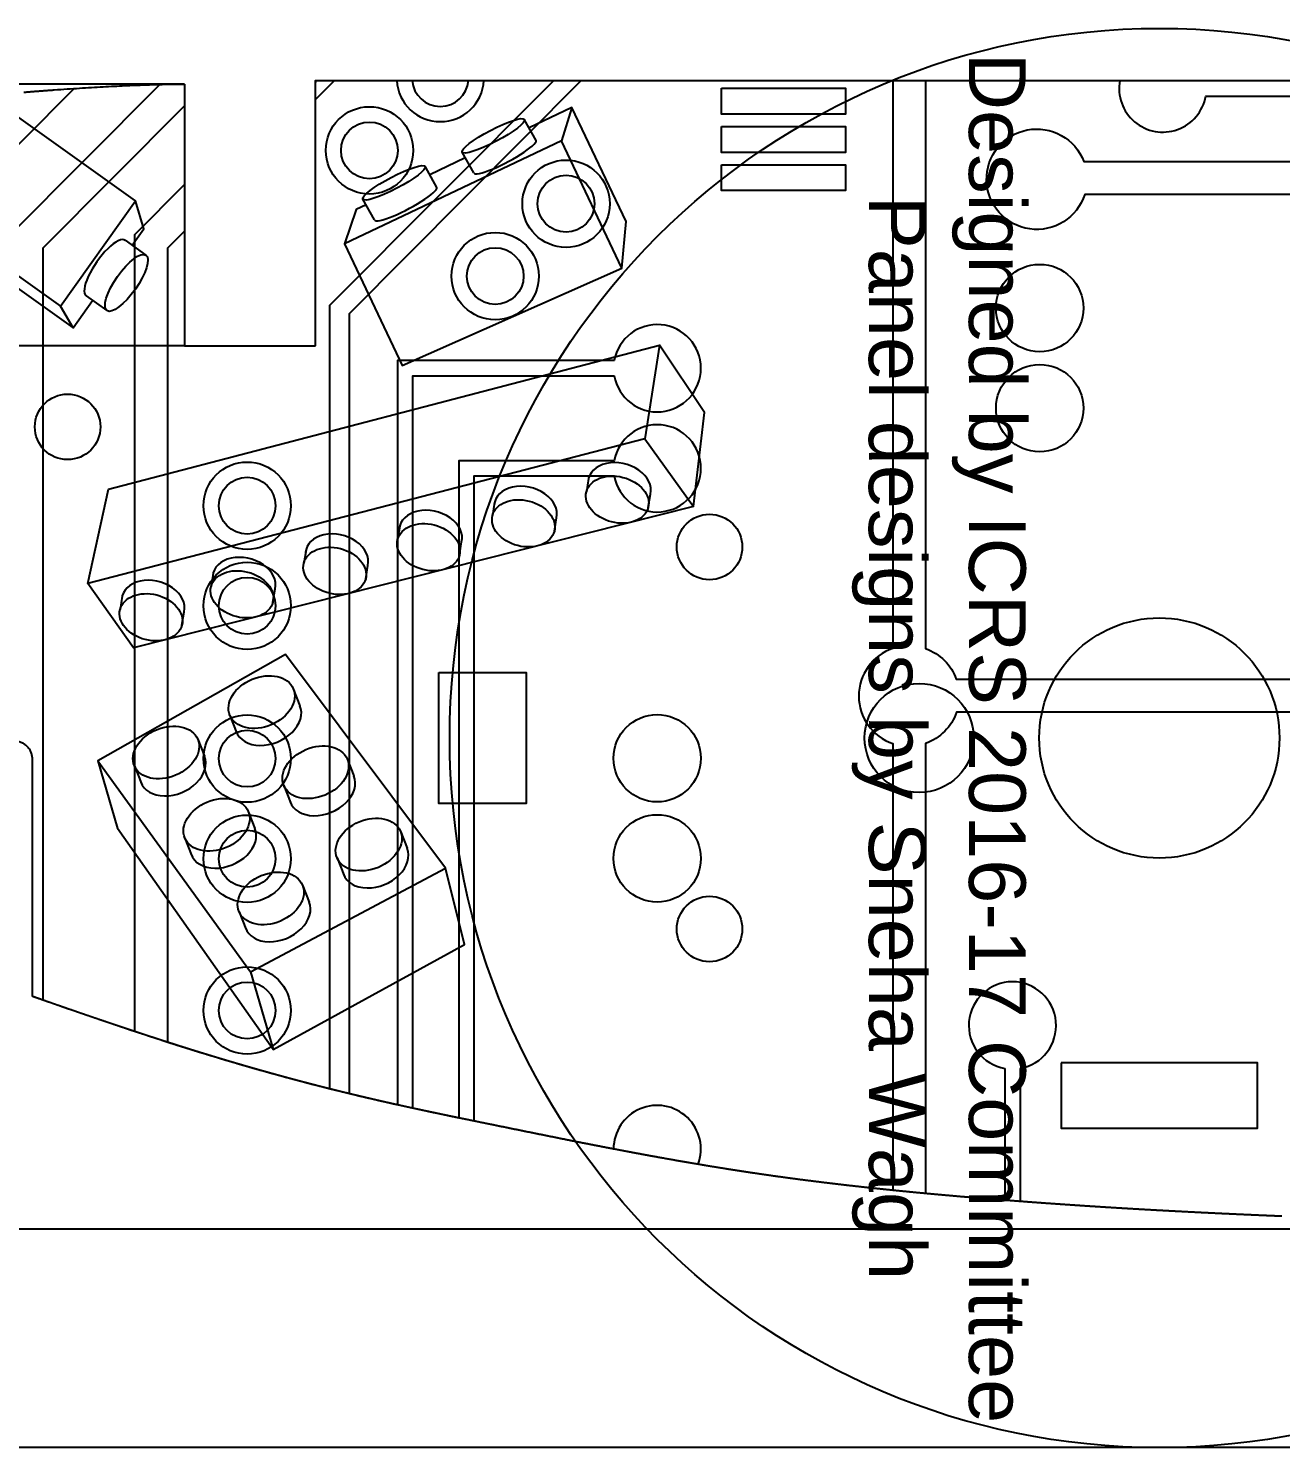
# Model space of a CAD drawing. Header units: millimetres. Extents: x -53 to 1579, y -453 to 381.
# Drawn here: x 39 to 96.4, y -2.5 to 62.5 of the extents above; entities that cross this region are included whole.
import ezdxf
from ezdxf.enums import TextEntityAlignment as Align

# ---------------------------------------------------------------- set-up
doc = ezdxf.new("R2010")
doc.units = ezdxf.units.MM
for name, color, linetype in [('design1-etch', 5, 'Continuous'), ('design3', 5, 'Continuous'), ('design4', 5, 'Continuous'), ('Front', 3, 'Continuous'), ('Print', 250, 'Continuous')]:
    doc.layers.add(name, color=color, linetype=linetype)
doc.layers.add('toCut', color=1, linetype='Continuous', true_color=0xff0000)
doc.styles.get("Standard").update_dxf_attribs({"font": 'Arial.ttf'})

msp = doc.modelspace()

# ---------------------------------------------------------------- linework, layer by layer
for p, q in [((46.199, 59.951), (-19.787, 59.951)), ((46.199, 47.957), (10.299, 47.957))]:
    msp.add_line(p, q)
at = {"layer": 'design1-etch'}
for points in [[(45.065, 59.936), (38.207, 53.047), (38.207, 18.53)], [(53.06, 60.113), (52.199, 59.248)], [(63.102, 60.113), (52.839, 49.804), (52.839, 13.932)], [(64.363, 60.113), (53.733, 49.435), (53.733, 13.712)], [(41.144, 59.747), (33.857, 52.428), (33.857, 20.116)], [(46.199, 58.949), (39.707, 52.428), (39.707, 17.998)], [(46.199, 55.347), (43.909, 53.047), (43.909, 16.56)], [(46.199, 53.221), (45.409, 52.428), (45.409, 16.07)], [(83.761, 14.868), (83.761, 8.829)], [(84.461, 14.868), (84.461, 8.776)]]:
    msp.add_lwpolyline(points, dxfattribs=at)
for points in [[(78.632, 60.113), (78.632, 34.1, 0.716425), (78.632, 29.745), (78.632, 9.284)], [(80.132, 60.113), (80.132, 34.093, -0.227202), (81.54, 32.69), (127.201, 32.69, -5.963573), (127.161, 31.19), (81.552, 31.19, -0.231476), (80.132, 29.752), (80.132, 9.138)], [(155.356, 60.113), (155.356, 57.763, -1.618375), (152.403, 54.899), (87.419, 54.899, -5.963573), (87.38, 56.399), (152.442, 56.399, -0.224941), (153.856, 57.77), (153.856, 60.113)], [(89.03, 60.113, 1.003322), (92.965, 59.4), (113.192, 59.4), (113.192, 60.1), (92.965, 60.1, 0.001658), (92.963, 60.113)], [(56.653, 13.043), (56.653, 46.586), (65.875, 46.586, 11.340391), (65.875, 47.286), (55.953, 47.286), (55.953, 13.197)], [(59.452, 12.456), (59.452, 42.001), (65.875, 42.001, 11.340391), (65.875, 42.701), (58.752, 42.701), (58.752, 12.6)]]:
    msp.add_lwpolyline(points, format="xyb", dxfattribs=at)
for points in [[(70.784, 59.757), (76.462, 59.757), (76.462, 58.57), (70.784, 58.57)], [(70.784, 58.007), (76.462, 58.007), (76.462, 56.82), (70.784, 56.82)], [(70.784, 56.257), (76.462, 56.257), (76.462, 55.069), (70.784, 55.069)]]:
    msp.add_lwpolyline(points, close=True, dxfattribs=at)
for centre, radius in [((54.664, 56.913), 2), ((54.664, 56.913), 1.3), ((63.667, 54.471), 2), ((63.667, 54.471), 1.3), ((60.423, 51.155), 2), ((60.423, 51.155), 1.3), ((85.359, 49.693), 2), ((85.359, 45.108), 2), ((49.063, 40.641), 2), ((49.063, 40.641), 1.3), ((49.063, 36.056), 2), ((49.063, 36.056), 1.3), ((49.063, 29.059), 2), ((67.841, 29.074), 2), ((49.063, 29.059), 1.3), ((49.063, 24.474), 2), ((67.841, 24.489), 2), ((49.063, 24.474), 1.3), ((49.063, 17.522), 2), ((49.063, 17.522), 1.3)]:
    msp.add_circle(centre, radius, dxfattribs=at)
for centre, radius, start, end in [((57.908, 60.229), 2, 183.33952, 356.66048), ((57.908, 60.229), 1.3, 185.14172, 354.85828), ((84.111, 16.837), 2, 280.07866, 259.92134), ((67.841, 11.174), 2, 339.5677, 179.90743)]:
    msp.add_arc(centre, radius, start, end, dxfattribs=at)
at = {"layer": 'design3'}
for points in [[(34.736, 53.899), (40.51, 49.779), (43.951, 54.602), (38.178, 58.722), (34.736, 53.899), (35.839, 52.526), (41.088, 48.781), (40.51, 49.779)], [(66.225, 51.521), (63.466, 57.345), (53.523, 52.635), (56.161, 47.065), (66.225, 51.521), (66.413, 53.653), (63.937, 58.881), (63.466, 57.345)], [(63.937, 58.881), (61.972, 57.95)], [(62.301, 57.368), (61.77, 58.308)], [(59.053, 56.568), (57.427, 55.798)], [(59.438, 55.882), (58.907, 56.829)], [(57.756, 55.215), (57.226, 56.155)], [(43.792, 52.571), (44.328, 53.321), (43.951, 54.602)], [(54.893, 53.729), (54.362, 54.677)], [(54.508, 54.415), (54.06, 54.203), (53.523, 52.635)], [(43.478, 52.795), (44.429, 52.116)], [(41.693, 50.251), (42.642, 49.574)], [(41.088, 48.781), (41.987, 50.041)], [(67.28, 43.706), (41.769, 37.079), (42.72, 41.391), (67.947, 47.987), (67.28, 43.706), (69.502, 40.598), (70.009, 44.911), (67.947, 47.987)], [(64.698, 41.889), (64.599, 41.277)], [(67.431, 40.557), (67.53, 41.169)], [(69.502, 40.598), (43.863, 34.129), (41.769, 37.079)], [(60.398, 40.804), (60.299, 40.192)], [(56.052, 39.708), (55.954, 39.096)], [(63.132, 39.473), (63.231, 40.085)], [(51.758, 38.624), (51.659, 38.012)], [(58.786, 38.376), (58.885, 38.988)], [(54.492, 37.293), (54.59, 37.905)], [(47.507, 37.551), (47.408, 36.939)], [(43.342, 36.501), (43.243, 35.889)], [(50.24, 36.22), (50.339, 36.832)], [(46.075, 35.169), (46.174, 35.781)], [(49.216, 19.285), (58.153, 24.037), (50.82, 33.826), (42.227, 28.96), (49.216, 19.285)], [(51.175, 32.258), (51.48, 31.478)], [(48.274, 31.036), (48.579, 30.257)], [(46.8, 29.946), (47.104, 29.167)], [(42.227, 28.96), (43.129, 25.856)], [(43.898, 28.725), (44.203, 27.946)], [(53.645, 29.04), (53.949, 28.261)], [(50.743, 27.819), (51.048, 27.04)], [(49.113, 26.635), (49.417, 25.856)], [(50.247, 15.736), (43.129, 25.856)], [(46.211, 25.414), (46.516, 24.635)], [(56.082, 25.73), (56.387, 24.95)], [(53.181, 24.508), (53.486, 23.729)], [(49.216, 19.285), (50.247, 15.736), (59.012, 20.545), (58.153, 24.037)], [(51.595, 23.266), (51.9, 22.487)], [(48.694, 22.045), (48.998, 21.266)]]:
    msp.add_lwpolyline(points, dxfattribs=at)
for centre, major_axis, ratio in [((60.336, 57.58), (-1.429, -0.751), 0.171577), ((55.791, 55.427), (-1.429, -0.751), 0.171577), ((43.535, 50.846), (0.893, 1.272), 0.322441), ((66.015, 40.917), (-1.416, 0.36), 0.721472), ((61.716, 39.832), (-1.416, 0.36), 0.721472), ((57.37, 38.736), (-1.416, 0.36), 0.721472), ((53.075, 37.652), (-1.416, 0.36), 0.721472), ((48.824, 36.58), (-1.416, 0.36), 0.721472), ((44.659, 35.529), (-1.416, 0.36), 0.721472), ((49.725, 31.647), (-1.451, -0.611), 0.717814), ((45.349, 29.336), (-1.451, -0.611), 0.717814), ((52.194, 28.43), (-1.451, -0.611), 0.717814), ((47.662, 26.025), (-1.451, -0.611), 0.717814), ((54.632, 25.119), (-1.451, -0.611), 0.717814), ((50.144, 22.656), (-1.451, -0.611), 0.717814)]:
    msp.add_ellipse(centre, major_axis=major_axis, ratio=ratio, dxfattribs=at)
for centre, major_axis, ratio, start_param, end_param in [((60.867, 56.632), (-1.429, -0.751), 0.171577, 6.282318, 9.493019), ((56.322, 54.48), (-1.429, -0.751), 0.171577, 6.282318, 9.493019), ((42.585, 51.523), (0.893, 1.272), 0.322441, 6.278121, 9.424778), ((66.114, 41.529), (-1.416, 0.36), 0.721472, 3.141593, 6.411334), ((61.814, 40.444), (-1.416, 0.36), 0.721472, 3.141593, 6.411334), ((57.469, 39.348), (-1.416, 0.36), 0.721472, 3.141593, 6.411334), ((53.174, 38.264), (-1.416, 0.36), 0.721472, 3.141593, 6.411334), ((48.923, 37.192), (-1.416, 0.36), 0.721472, 3.141593, 6.411334), ((44.758, 36.141), (-1.416, 0.36), 0.721472, 3.141593, 6.411334), ((50.029, 30.868), (-1.451, -0.611), 0.717814, 6.246322, 9.424778), ((45.654, 28.557), (-1.451, -0.611), 0.717814, 6.246322, 9.424778), ((52.498, 27.651), (-1.451, -0.611), 0.717814, 6.246322, 9.424778), ((47.967, 25.246), (-1.451, -0.611), 0.717814, 6.246322, 9.424778), ((54.936, 24.34), (-1.451, -0.611), 0.717814, 6.246322, 9.424778), ((50.449, 21.877), (-1.451, -0.611), 0.717814, 6.246322, 9.424778)]:
    msp.add_ellipse(centre, major_axis=major_axis, ratio=ratio, start_param=start_param, end_param=end_param, dxfattribs=at)
at = {"layer": 'design4', "lineweight": -3}
msp.add_lwpolyline([(26.934, 41.44, 0, 0, 0.069375), (28.774, 35.048, 0, 0, 0.747241), (32.202, 34.926, 15.905, 15.905, -3.108635)], format="xyseb", dxfattribs=at)
at = {"layer": 'Front'}
for p, q in [((237.942, 7.501), (5.888, 7.501)), ((237.942, -2.499), (5.888, -2.499))]:
    msp.add_line(p, q, dxfattribs=at)
msp.add_circle((90.839, 30.001), 32.5, dxfattribs=at)
at = {"layer": 'toCut'}
for points in [[(57.839, 33.001), (61.839, 33.001), (61.839, 27.001), (57.839, 27.001)], [(86.339, 15.129), (86.339, 12.129), (95.339, 12.129), (95.339, 15.129)]]:
    msp.add_lwpolyline(points, close=True, dxfattribs=at)
for centre, radius in [((40.839, 44.251), 1.5), ((70.239, 38.751), 1.5), ((90.839, 30.001), 5.5), ((79.839, 30.001), 2.5), ((70.239, 21.251), 1.5)]:
    msp.add_circle(centre, radius, dxfattribs=at)
for points in [[(40.229, 59.685), (44.006, 59.951), (46.199, 59.951)], [(52.199, 60.113), (125.049, 60.113), (197.899, 60.113)], [(38.838, 59.578), (39.07, 59.597), (39.301, 59.616)], [(39.301, 59.616), (39.533, 59.633), (39.765, 59.651)], [(39.765, 59.651), (39.997, 59.668), (40.229, 59.685)], [(46.199, 47.957), (49.199, 47.957), (52.199, 47.957)], [(39.536, 18.059), (39.381, 18.113), (39.227, 18.168)], [(39.995, 17.897), (39.765, 17.978), (39.536, 18.059)], [(40.453, 17.737), (40.224, 17.817), (39.995, 17.897)], [(40.911, 17.578), (40.682, 17.657), (40.453, 17.737)], [(41.367, 17.42), (41.139, 17.499), (40.911, 17.578)], [(41.821, 17.264), (41.594, 17.342), (41.367, 17.42)], [(42.274, 17.109), (42.048, 17.187), (41.821, 17.264)], [(42.499, 17.033), (42.387, 17.071), (42.274, 17.109)], [(42.724, 16.957), (42.612, 16.995), (42.499, 17.033)], [(42.948, 16.881), (42.836, 16.919), (42.724, 16.957)], [(43.171, 16.806), (43.059, 16.844), (42.948, 16.881)], [(43.393, 16.732), (43.282, 16.769), (43.171, 16.806)], [(43.615, 16.658), (43.504, 16.695), (43.393, 16.732)], [(43.836, 16.584), (43.725, 16.621), (43.615, 16.658)], [(44.055, 16.511), (43.945, 16.548), (43.836, 16.584)], [(44.274, 16.439), (44.165, 16.475), (44.055, 16.511)], [(44.491, 16.368), (44.383, 16.404), (44.274, 16.439)], [(44.708, 16.297), (44.6, 16.332), (44.491, 16.368)], [(44.923, 16.227), (44.816, 16.262), (44.708, 16.297)], [(45.138, 16.157), (45.031, 16.192), (44.923, 16.227)], [(45.351, 16.089), (45.244, 16.123), (45.138, 16.157)], [(45.562, 16.021), (45.456, 16.055), (45.351, 16.089)], [(45.773, 15.954), (45.667, 15.987), (45.562, 16.021)], [(45.981, 15.887), (45.877, 15.92), (45.773, 15.954)], [(46.189, 15.822), (46.085, 15.854), (45.981, 15.887)], [(46.395, 15.757), (46.292, 15.789), (46.189, 15.822)], [(46.6, 15.693), (46.497, 15.725), (46.395, 15.757)], [(46.803, 15.63), (46.701, 15.661), (46.6, 15.693)], [(47.004, 15.567), (46.903, 15.598), (46.803, 15.63)], [(47.204, 15.506), (47.104, 15.537), (47.004, 15.567)], [(47.403, 15.445), (47.304, 15.475), (47.204, 15.506)], [(47.6, 15.385), (47.502, 15.415), (47.403, 15.445)], [(47.796, 15.326), (47.698, 15.356), (47.6, 15.385)], [(47.991, 15.268), (47.893, 15.297), (47.796, 15.326)], [(48.184, 15.21), (48.087, 15.239), (47.991, 15.268)], [(48.375, 15.153), (48.28, 15.182), (48.184, 15.21)], [(48.566, 15.097), (48.471, 15.125), (48.375, 15.153)], [(48.755, 15.042), (48.66, 15.069), (48.566, 15.097)], [(48.943, 14.987), (48.849, 15.014), (48.755, 15.042)], [(49.129, 14.933), (49.036, 14.96), (48.943, 14.987)], [(49.315, 14.88), (49.222, 14.906), (49.129, 14.933)], [(49.499, 14.827), (49.407, 14.853), (49.315, 14.88)], [(49.682, 14.775), (49.59, 14.801), (49.499, 14.827)], [(49.863, 14.724), (49.773, 14.75), (49.682, 14.775)], [(50.044, 14.673), (49.954, 14.699), (49.863, 14.724)], [(50.223, 14.624), (50.133, 14.648), (50.044, 14.673)], [(50.401, 14.574), (50.312, 14.599), (50.223, 14.624)], [(50.578, 14.526), (50.49, 14.55), (50.401, 14.574)], [(50.754, 14.478), (50.666, 14.502), (50.578, 14.526)], [(50.929, 14.43), (50.841, 14.454), (50.754, 14.478)], [(51.103, 14.383), (51.016, 14.407), (50.929, 14.43)], [(51.275, 14.337), (51.189, 14.36), (51.103, 14.383)], [(51.447, 14.291), (51.361, 14.314), (51.275, 14.337)], [(51.617, 14.246), (51.532, 14.269), (51.447, 14.291)], [(51.787, 14.202), (51.702, 14.224), (51.617, 14.246)], [(51.956, 14.158), (51.871, 14.18), (51.787, 14.202)], [(52.123, 14.114), (52.039, 14.136), (51.956, 14.158)], [(52.29, 14.071), (52.206, 14.093), (52.123, 14.114)], [(52.455, 14.029), (52.373, 14.05), (52.29, 14.071)], [(52.62, 13.987), (52.538, 14.008), (52.455, 14.029)], [(52.784, 13.946), (52.702, 13.967), (52.62, 13.987)], [(52.947, 13.905), (52.866, 13.925), (52.784, 13.946)], [(53.109, 13.865), (53.028, 13.885), (52.947, 13.905)], [(53.27, 13.825), (53.19, 13.845), (53.109, 13.865)], [(53.431, 13.785), (53.351, 13.805), (53.27, 13.825)], [(53.591, 13.746), (53.511, 13.766), (53.431, 13.785)], [(53.749, 13.708), (53.67, 13.727), (53.591, 13.746)], [(53.907, 13.67), (53.828, 13.689), (53.749, 13.708)], [(54.065, 13.632), (53.986, 13.651), (53.907, 13.67)], [(54.221, 13.595), (54.143, 13.613), (54.065, 13.632)], [(54.377, 13.558), (54.299, 13.576), (54.221, 13.595)], [(54.687, 13.485), (54.532, 13.521), (54.377, 13.558)], [(54.993, 13.414), (54.84, 13.45), (54.687, 13.485)], [(55.298, 13.344), (55.145, 13.379), (54.993, 13.414)], [(55.599, 13.276), (55.449, 13.31), (55.298, 13.344)], [(55.899, 13.209), (55.749, 13.242), (55.599, 13.276)], [(56.197, 13.143), (56.048, 13.176), (55.899, 13.209)], [(56.492, 13.078), (56.344, 13.111), (56.197, 13.143)], [(56.786, 13.014), (56.639, 13.046), (56.492, 13.078)], [(57.078, 12.952), (56.932, 12.983), (56.786, 13.014)], [(57.368, 12.89), (57.223, 12.921), (57.078, 12.952)], [(57.657, 12.828), (57.512, 12.859), (57.368, 12.89)], [(57.945, 12.768), (57.801, 12.798), (57.657, 12.828)], [(58.231, 12.708), (58.088, 12.738), (57.945, 12.768)], [(58.517, 12.649), (58.374, 12.678), (58.231, 12.708)], [(58.801, 12.59), (58.659, 12.619), (58.517, 12.649)], [(59.085, 12.532), (58.943, 12.561), (58.801, 12.59)], [(59.652, 12.416), (59.369, 12.474), (59.085, 12.532)], [(60.217, 12.3), (59.935, 12.358), (59.652, 12.416)], [(61.348, 12.07), (60.782, 12.185), (60.217, 12.3)], [(62.478, 11.841), (61.913, 11.955), (61.348, 12.07)], [(63.61, 11.613), (63.044, 11.727), (62.478, 11.841)], [(64.177, 11.501), (63.893, 11.557), (63.61, 11.613)], [(64.744, 11.389), (64.46, 11.445), (64.177, 11.501)], [(65.311, 11.279), (65.027, 11.334), (64.744, 11.389)], [(65.879, 11.17), (65.595, 11.224), (65.311, 11.279)], [(66.447, 11.062), (66.163, 11.116), (65.879, 11.17)], [(67.017, 10.955), (66.732, 11.008), (66.447, 11.062)], [(67.586, 10.85), (67.302, 10.902), (67.017, 10.955)], [(68.157, 10.747), (67.872, 10.798), (67.586, 10.85)], [(68.729, 10.645), (68.443, 10.696), (68.157, 10.747)], [(69.301, 10.546), (69.015, 10.595), (68.729, 10.645)], [(69.875, 10.448), (69.588, 10.497), (69.301, 10.546)], [(70.45, 10.353), (70.162, 10.401), (69.875, 10.448)], [(71.025, 10.26), (70.737, 10.307), (70.45, 10.353)], [(71.602, 10.17), (71.314, 10.215), (71.025, 10.26)], [(72.18, 10.082), (71.891, 10.126), (71.602, 10.17)], [(72.76, 9.997), (72.47, 10.04), (72.18, 10.082)], [(73.34, 9.915), (73.05, 9.956), (72.76, 9.997)], [(73.922, 9.835), (73.631, 9.875), (73.34, 9.915)], [(74.506, 9.758), (74.214, 9.797), (73.922, 9.835)], [(75.09, 9.684), (74.798, 9.721), (74.506, 9.758)], [(75.676, 9.612), (75.383, 9.648), (75.09, 9.684)], [(76.264, 9.542), (75.97, 9.577), (75.676, 9.612)], [(76.852, 9.475), (76.558, 9.508), (76.264, 9.542)], [(77.442, 9.409), (77.147, 9.442), (76.852, 9.475)], [(78.033, 9.346), (77.737, 9.378), (77.442, 9.409)], [(78.625, 9.285), (78.329, 9.315), (78.033, 9.346)], [(79.219, 9.225), (78.922, 9.255), (78.625, 9.285)], [(79.814, 9.168), (79.516, 9.197), (79.219, 9.225)], [(80.41, 9.112), (80.112, 9.14), (79.814, 9.168)], [(81.008, 9.058), (80.709, 9.085), (80.41, 9.112)], [(81.606, 9.005), (81.307, 9.032), (81.008, 9.058)], [(82.206, 8.954), (81.906, 8.98), (81.606, 9.005)], [(82.808, 8.905), (82.507, 8.93), (82.206, 8.954)], [(83.41, 8.857), (83.109, 8.881), (82.808, 8.905)], [(84.014, 8.81), (83.712, 8.833), (83.41, 8.857)], [(84.619, 8.764), (84.316, 8.787), (84.014, 8.81)], [(85.225, 8.719), (84.922, 8.741), (84.619, 8.764)], [(85.833, 8.675), (85.529, 8.697), (85.225, 8.719)], [(86.138, 8.654), (85.986, 8.665), (85.833, 8.675)], [(86.444, 8.633), (86.291, 8.643), (86.138, 8.654)], [(86.751, 8.612), (86.598, 8.622), (86.444, 8.633)], [(87.059, 8.591), (86.905, 8.601), (86.751, 8.612)], [(87.369, 8.57), (87.214, 8.581), (87.059, 8.591)], [(87.68, 8.55), (87.525, 8.56), (87.369, 8.57)], [(87.993, 8.53), (87.837, 8.54), (87.68, 8.55)], [(88.308, 8.51), (88.15, 8.52), (87.993, 8.53)], [(88.625, 8.49), (88.466, 8.5), (88.308, 8.51)], [(88.944, 8.471), (88.784, 8.48), (88.625, 8.49)], [(89.265, 8.451), (89.105, 8.461), (88.944, 8.471)], [(89.589, 8.432), (89.427, 8.442), (89.265, 8.451)], [(89.916, 8.413), (89.753, 8.423), (89.589, 8.432)], [(90.246, 8.394), (90.081, 8.404), (89.916, 8.413)], [(90.578, 8.376), (90.412, 8.385), (90.246, 8.394)], [(90.746, 8.366), (90.662, 8.371), (90.578, 8.376)], [(90.914, 8.357), (90.83, 8.362), (90.746, 8.366)], [(91.083, 8.348), (90.998, 8.353), (90.914, 8.357)], [(91.253, 8.339), (91.168, 8.343), (91.083, 8.348)], [(91.424, 8.33), (91.338, 8.334), (91.253, 8.339)], [(91.596, 8.321), (91.51, 8.325), (91.424, 8.33)], [(91.768, 8.312), (91.682, 8.316), (91.596, 8.321)], [(91.942, 8.303), (91.855, 8.307), (91.768, 8.312)], [(92.117, 8.294), (92.029, 8.298), (91.942, 8.303)], [(92.292, 8.285), (92.204, 8.289), (92.117, 8.294)], [(92.469, 8.276), (92.381, 8.28), (92.292, 8.285)], [(92.646, 8.267), (92.558, 8.271), (92.469, 8.276)], [(92.825, 8.258), (92.736, 8.262), (92.646, 8.267)], [(93.005, 8.249), (92.915, 8.254), (92.825, 8.258)], [(93.186, 8.24), (93.095, 8.245), (93.005, 8.249)], [(93.368, 8.232), (93.277, 8.236), (93.186, 8.24)], [(93.551, 8.223), (93.459, 8.227), (93.368, 8.232)], [(93.735, 8.214), (93.643, 8.219), (93.551, 8.223)], [(93.92, 8.206), (93.827, 8.21), (93.735, 8.214)], [(94.107, 8.197), (94.013, 8.201), (93.92, 8.206)], [(94.294, 8.188), (94.201, 8.193), (94.107, 8.197)], [(94.483, 8.18), (94.389, 8.184), (94.294, 8.188)], [(94.674, 8.171), (94.578, 8.175), (94.483, 8.18)], [(94.865, 8.163), (94.769, 8.167), (94.674, 8.171)], [(95.058, 8.154), (94.961, 8.158), (94.865, 8.163)], [(95.252, 8.145), (95.155, 8.15), (95.058, 8.154)], [(95.447, 8.137), (95.35, 8.141), (95.252, 8.145)], [(95.644, 8.129), (95.546, 8.133), (95.447, 8.137)], [(95.842, 8.12), (95.743, 8.124), (95.644, 8.129)], [(96.042, 8.112), (95.942, 8.116), (95.842, 8.12)], [(96.243, 8.103), (96.142, 8.107), (96.042, 8.112)], [(96.445, 8.095), (96.344, 8.099), (96.243, 8.103)]]:
    msp.add_open_spline(points, degree=2, dxfattribs=at)
for points, knots in [([(46.199, 59.951), (46.199, 55.42), (46.199, 50.89), (46.199, 49.423), (46.199, 47.957)], [1, 1, 1, 2, 2, 3, 3, 3]), ([(52.199, 47.957), (52.199, 49.423), (52.199, 50.89), (52.199, 55.457), (52.199, 60.025), (52.199, 60.069), (52.199, 60.113)], [4, 4, 4, 5, 5, 6, 6, 7, 7, 7])]:
    msp.add_open_spline(points, degree=2, knots=knots, dxfattribs=at)
msp.add_rational_spline([(39.227, 18.168), (39.227, 19.908), (39.227, 21.648), (39.227, 23.498), (39.227, 25.348), (39.227, 27.198), (39.227, 29.048), (39.227, 29.848), (38.427, 29.848), (38.127, 29.848), (37.827, 29.848), (37.527, 29.848), (37.227, 29.848), (36.427, 29.848), (36.427, 29.048), (36.427, 27.198), (36.427, 25.348), (36.427, 23.498), (36.427, 21.648), (36.427, 20.41), (36.427, 19.172)], [1, 1, 1, 1, 1, 1, 1, 0.707106781187, 1, 1, 1, 1, 1, 0.707106781187, 1, 1, 1, 1, 1, 1, 1], degree=2, knots=[1007, 1007, 1007, 1008, 1008, 1009, 1009, 1010, 1010, 1011.570796, 1011.570796, 1012.570796, 1012.570796, 1013.570796, 1013.570796, 1015.141593, 1015.141593, 1016.141593, 1016.141593, 1017.141593, 1017.141593, 1018.141593, 1018.141593, 1018.141593], dxfattribs=at)

# ---------------------------------------------------------------- texts
at = {"layer": 'Print'}
for s, p in [('Designed by ICRS 2016-17 Committee', (82.118, 30.001)), ('Panel designs by Sneha Wagh', (77.535, 30.001))]:
    msp.add_text(s, height=2.59946, rotation=270, dxfattribs=at).set_placement(p, align=Align.CENTER)

doc.saveas('drawing.dxf')
